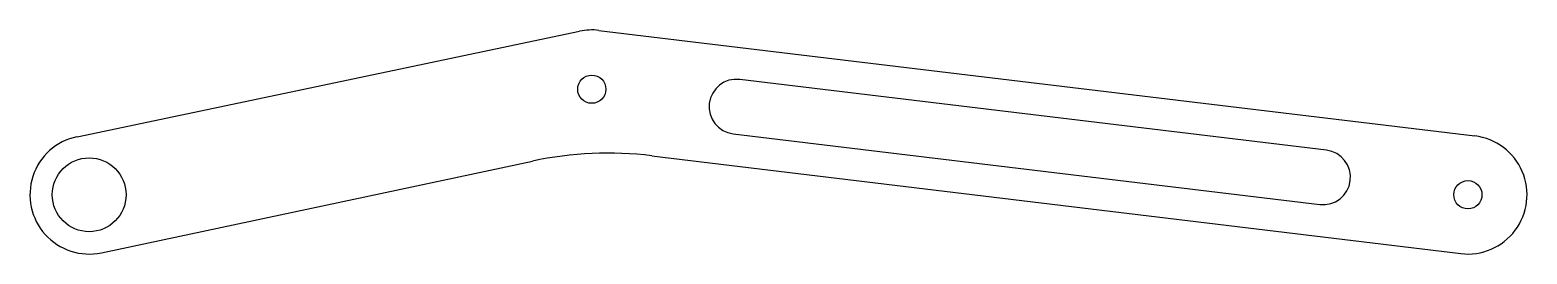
# Model space of a CAD drawing. Header units: millimetres. Extents: x -7 to 158, y -7 to 18.
import ezdxf

# ---------------------------------------------------------------- set-up
doc = ezdxf.new("R2010")
doc.units = ezdxf.units.MM

msp = doc.modelspace()

# ---------------------------------------------------------------- linework, layer by layer
at = {"color": 7, "linetype": 'Continuous', "lineweight": 25}
for p, q in [((-1.33, 6.36), (53.86, 17.94)), ((55.98, 18.03), (152.18, 6.45)), ((135.87, 4.89), (71.44, 12.64)), ((70.73, 6.69), (135.16, -1.07)), ((1.35, -6.36), (48.69, 3.7)), ((61.8, 4.28), (150.62, -6.45))]:
    msp.add_line(p, q, dxfattribs=at)
for centre, radius in [((55.2, 11.58), 1.55), ((0, 0), 4.05), ((151.4, 0), 1.55)]:
    msp.add_circle(centre, radius, dxfattribs=at)
for centre, radius, start, end in [((55.2, 11.58), 6.5, 83.138, 101.8449), ((71.08, 9.67), 3, 83.138, 263.138), ((0, 0), 6.5, 101.8449, 281.9889), ((151.4, 0), 6.5, 263.1103, 83.138), ((57, -35.43), 40, 83.1103, 101.9889), ((135.51, 1.91), 3, 263.138, 83.138)]:
    msp.add_arc(centre, radius, start, end, dxfattribs=at)

doc.saveas('drawing.dxf')
